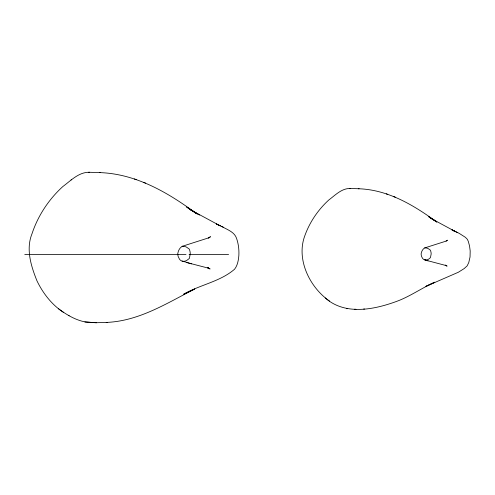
<?xml version="1.0" encoding="UTF-8"?>
<svg xmlns="http://www.w3.org/2000/svg" width="495" height="495" viewBox="0 0 495 495"><rect width="100%" height="100%" fill="white"/><g stroke="black" fill="none" stroke-linecap="round" stroke-linejoin="round"><path stroke-width="0.74" d="M89.663 172.279C78.909 171.895 70.822 180.656 62.822 186.559C48.782 199.361 37.985 215.665 32.014 233.727C25.715 249.22 31.055 266.069 36.933 280.77C42.991 293.362 51.851 304.809 63.651 312.481M350.392 188.477C341.76 188.168 335.264 195.209 328.841 199.949C317.567 210.227 308.892 223.313 304.103 237.817C296.759 260.927 310.266 287.812 329.509 301.053M208.921 237.953L210.505 236.678L208.296 237.996L208.581 237.878L182.197 246.312M446.15 241.213L447.424 240.186L445.649 241.251L424.698 247.927M71.045 179.97L71.36 179.728M58.336 308.62C66.454 314.659 75.568 320.222 85.66 322.016L95.584 322.746L107.26 322.381C139.497 320.822 166.933 303.163 194.776 289L183.725 294.172C200.085 284.718 220.126 281.704 234.587 269.206C237.606 265.357 238.454 260.234 238.856 255.47C239.172 249.653 238.448 243.75 236.517 238.244C234.413 231.846 226.92 229.513 221.63 226.432M325.24 297.953C344.984 315.47 373.663 309.74 396.186 301.554C409.817 296.647 421.622 288.053 434.796 282.2L425.923 286.358L458.339 272.256L464.137 268.599L467.138 265.883L468.759 262.591L470.04 256.979L470.188 250.984L469.545 245.972L468.313 241.442L467.367 239.333L465.418 237.334L459.249 233.386L452.108 229.996L455.32 231.542L430.495 218.134M363.695 309.022L364.524 309.01M355.979 309.282L354.507 309.233M106.227 322.4L107.26 322.381M96.624 322.728L84.868 321.936M24.75 254.504L186.04 254.504M189.071 254.504L228.61 254.504M99.452 172.606L100.485 172.631C136.088 174.048 167.842 192.444 195.772 213.104M358.256 188.744C387.721 189.56 413.771 205.147 436.862 222.1L428.274 216.426L435.878 221.203M88.624 172.254L100.485 172.631M349.557 188.459L359.085 188.762M346.543 308.651L347.174 308.713M428.051 260.865L423.757 259.448A5.779 4.702 -90 0 1 422.489 258.211L421.653 256.627A7.332 5.965 -90 0 1 421.134 254.028A1.238 1.009 -90 0 1 421.146 253.737L421.604 251.943A8.873 7.215 90 0 1 423.361 249.004L424.463 248.038A1.238 1.009 90 0 1 424.945 247.89L426.647 248.057A9.003 7.32 -90 0 1 428.225 248.632L430.229 250.031A1.238 1.009 -90 0 1 430.57 250.532L430.984 252.153A9.752 7.932 -90 0 1 431.151 254.003L430.489 257.505A1.238 1.009 90 0 1 430.322 257.753L428.664 259.126A9.213 7.493 90 0 1 425.743 259.98L424.753 259.931L445.809 265.475L445.228 265.221L447.084 266.137L445.469 265.11M186.652 262.505L208.494 268.172L207.764 267.851L210.078 268.989L207.838 267.523M182.036 261.193A1.541 1.256 -90 0 0 182.265 261.261L183.942 261.298A11.608 9.448 -90 0 0 186.689 260.5L189.208 258.557A1.541 1.256 90 0 0 189.412 258.242L190.241 253.886A12.146 9.881 -90 0 0 190.031 251.571L189.511 249.56A1.541 1.256 90 0 0 189.084 248.936L186.596 247.191A11.206 9.12 90 0 0 184.629 246.479L182.506 246.269A1.541 1.256 -90 0 0 181.906 246.454L180.211 248.026A11.1 9.034 90 0 0 178.349 251.312L177.773 253.545A1.541 1.256 -90 0 0 177.761 253.916A9.207 7.493 -90 0 0 178.231 256.62L179.45 259.12A7.202 5.86 -90 0 0 181.028 260.661L191.478 263.878M393.902 196.645L395.276 197.171M386.31 193.83L387.758 194.387M134.392 178.949L136.193 179.636M143.847 182.445L145.561 183.101M452.108 229.996L457.795 232.631M223.418 227.261L216.34 223.988L220.337 225.912L189.424 209.212L199.683 215.059M196.125 213.036L186.658 207.083L197.35 214.149M68.824 315.587L69.133 315.785"/></g></svg>
